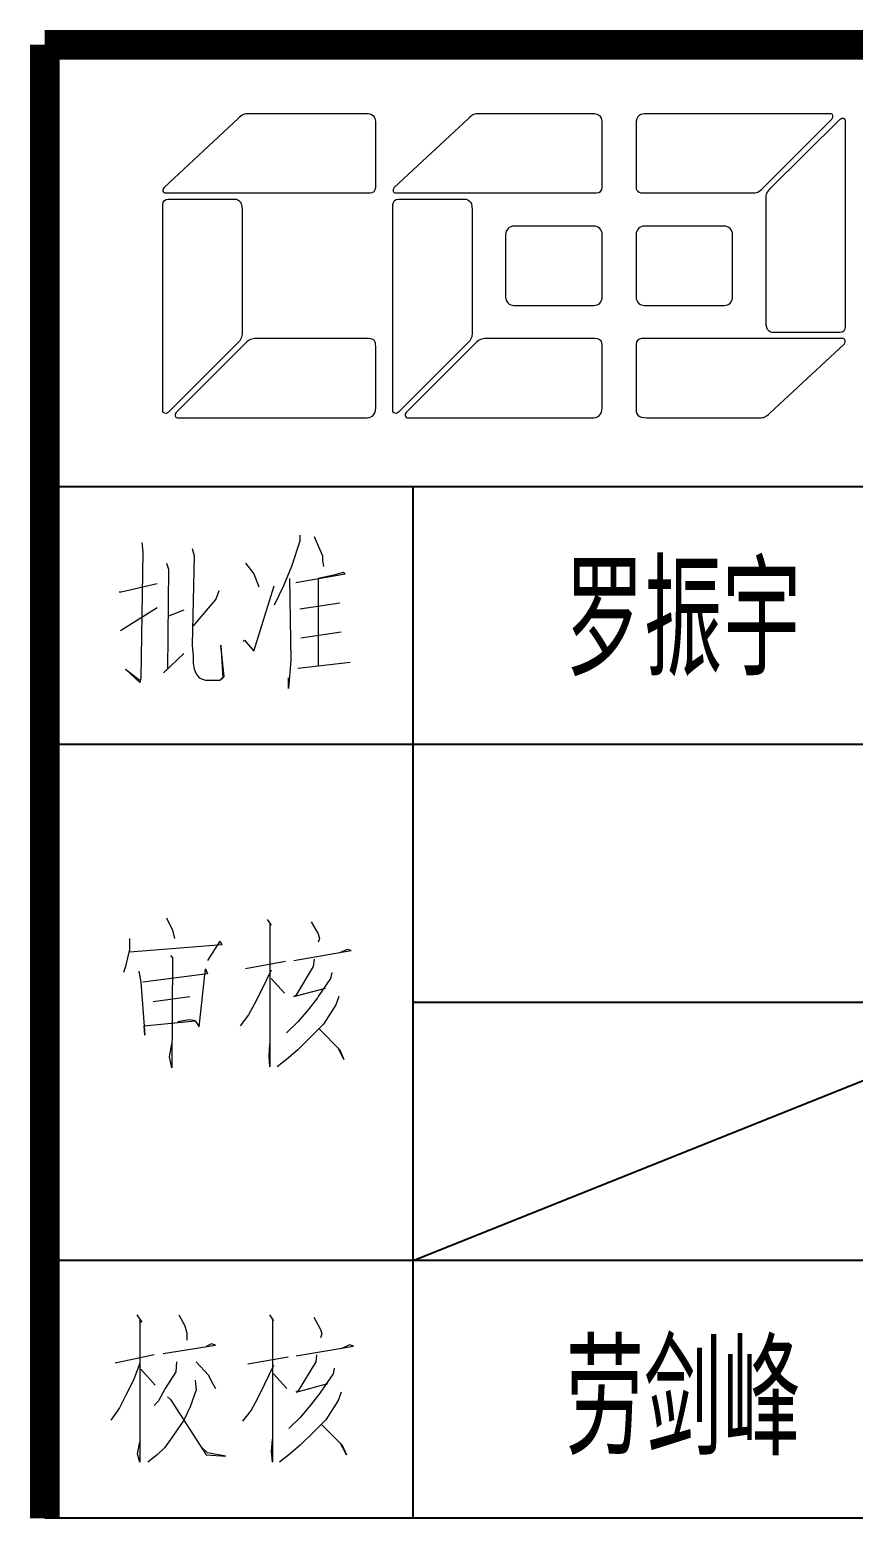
# Model space of a CAD drawing. Header units: millimetres. Extents: x 172649 to 472543, y 238332 to 449264.
# Drawn here: x 269886 to 272123, y 274182 to 278262 of the extents above; entities that cross this region are included whole.
import ezdxf

# ---------------------------------------------------------------- set-up
doc = ezdxf.new("R2010")
doc.units = ezdxf.units.MM
doc.header["$LTSCALE"] = 1000
doc.layers.add('PUB_HATCH', color=8, linetype='Continuous')
doc.layers.add('PUB_TEXT', color=7, linetype='Continuous')
doc.styles.add('HZ', font='geditxt.shx', dxfattribs={"width": 0.75, "bigfont": 'hzfs_1.shx'})

# ---------------------------------------------------------------- blocks, each defined once
blk = doc.blocks.new('LOGO_CEEC_2014')
at = {"lineweight": 0}
for points in [[(8.984, 8.126), (8.984, 8.044), (8.916, 7.977), (8.831, 7.977), (8.831, 7.977), (3.261, 7.977), (3.261, 7.977), (3.216, 7.977), (3.17, 8.06), (3.237, 8.126), (3.237, 8.126), (5.253, 10.002), (5.253, 10.002), (5.352, 10.103), (5.423, 10.128), (5.545, 10.128), (5.545, 10.128), (8.693, 10.128), (8.693, 10.128), (8.955, 10.128), (8.984, 10.01), (8.984, 9.866), (8.984, 9.866), (8.984, 8.126), (8.984, 8.126)], [(15.131, 8.126), (15.131, 8.044), (15.063, 7.977), (14.981, 7.977), (14.981, 7.977), (9.506, 7.977), (9.506, 7.977), (9.462, 7.977), (9.418, 8.06), (9.484, 8.126), (9.484, 8.126), (11.499, 10.002), (11.499, 10.002), (11.599, 10.103), (11.672, 10.128), (11.79, 10.128), (11.79, 10.128), (14.842, 10.128), (14.842, 10.128), (15.105, 10.128), (15.131, 10.01), (15.131, 9.866), (15.131, 9.866), (15.131, 8.126), (15.131, 8.126)], [(16.049, 9.845), (16.049, 10.089), (16.19, 10.128), (16.333, 10.128), (16.333, 10.128), (21.343, 10.128), (21.343, 10.128), (21.385, 10.128), (21.431, 10.045), (21.367, 9.981), (21.367, 9.981), (19.487, 8.102), (19.487, 8.102), (19.392, 8.002), (19.318, 7.977), (19.198, 7.977), (19.198, 7.977), (16.248, 7.977), (16.248, 7.977), (16.043, 7.977), (16.049, 8.095), (16.049, 8.24), (16.049, 8.24), (16.049, 9.845), (16.049, 9.845)], [(21.584, 4.185), (21.665, 4.185), (21.731, 4.253), (21.731, 4.336), (21.731, 4.336), (21.731, 9.953), (21.731, 9.953), (21.731, 9.997), (21.648, 10.042), (21.584, 9.976), (21.584, 9.976), (19.704, 8.105), (19.704, 8.105), (19.604, 8.005), (19.578, 7.935), (19.578, 7.815), (19.578, 7.815), (19.578, 4.478), (19.578, 4.478), (19.578, 4.213), (19.696, 4.185), (19.843, 4.185), (19.843, 4.185), (21.584, 4.185), (21.584, 4.185)], [(3.355, 7.813), (3.272, 7.813), (3.203, 7.746), (3.203, 7.664), (3.203, 7.664), (3.203, 2.048), (3.203, 2.048), (3.203, 2.004), (3.289, 1.958), (3.355, 2.023), (3.355, 2.023), (5.229, 3.896), (5.229, 3.896), (5.329, 3.995), (5.356, 4.067), (5.356, 4.185), (5.356, 4.185), (5.356, 7.523), (5.356, 7.523), (5.356, 7.787), (5.237, 7.813), (5.092, 7.813), (5.092, 7.813), (3.355, 7.813), (3.355, 7.813)], [(9.6, 7.813), (9.518, 7.813), (9.45, 7.746), (9.45, 7.664), (9.45, 7.664), (9.45, 2.048), (9.45, 2.048), (9.45, 2.004), (9.533, 1.958), (9.6, 2.023), (9.6, 2.023), (11.478, 3.896), (11.478, 3.896), (11.576, 3.995), (11.601, 4.067), (11.601, 4.185), (11.601, 4.185), (11.601, 7.523), (11.601, 7.523), (11.601, 7.787), (11.483, 7.813), (11.339, 7.813), (11.339, 7.813), (9.6, 7.813), (9.6, 7.813)], [(15.131, 5.152), (15.131, 5.025), (15.028, 4.923), (14.902, 4.923), (14.902, 4.923), (12.737, 4.923), (12.737, 4.923), (12.611, 4.923), (12.508, 5.025), (12.508, 5.152), (12.508, 5.152), (12.508, 6.847), (12.508, 6.847), (12.508, 6.974), (12.611, 7.077), (12.737, 7.077), (12.737, 7.077), (14.902, 7.077), (14.902, 7.077), (15.028, 7.077), (15.131, 6.974), (15.131, 6.847), (15.131, 6.847), (15.131, 5.152), (15.131, 5.152)], [(18.672, 5.152), (18.672, 5.025), (18.566, 4.923), (18.443, 4.923), (18.443, 4.923), (16.28, 4.923), (16.28, 4.923), (16.153, 4.923), (16.049, 5.025), (16.049, 5.152), (16.049, 5.152), (16.049, 6.847), (16.049, 6.847), (16.049, 6.974), (16.153, 7.077), (16.28, 7.077), (16.28, 7.077), (18.443, 7.077), (18.443, 7.077), (18.566, 7.077), (18.672, 6.974), (18.672, 6.847), (18.672, 6.847), (18.672, 5.152), (18.672, 5.152)], [(8.984, 2.156), (8.984, 1.911), (8.843, 1.872), (8.701, 1.872), (8.701, 1.872), (3.591, 1.872), (3.591, 1.872), (3.551, 1.872), (3.503, 1.957), (3.566, 2.02), (3.566, 2.02), (5.447, 3.898), (5.447, 3.898), (5.545, 3.995), (5.614, 4.024), (5.736, 4.024), (5.736, 4.024), (8.785, 4.024), (8.785, 4.024), (8.988, 4.024), (8.984, 3.905), (8.984, 3.76), (8.984, 3.76), (8.984, 2.156), (8.984, 2.156)], [(15.131, 2.156), (15.131, 1.911), (14.992, 1.872), (14.848, 1.872), (14.848, 1.872), (9.839, 1.872), (9.839, 1.872), (9.796, 1.872), (9.749, 1.957), (9.813, 2.02), (9.813, 2.02), (11.692, 3.898), (11.692, 3.898), (11.79, 3.995), (11.862, 4.024), (11.984, 4.024), (11.984, 4.024), (14.934, 4.024), (14.934, 4.024), (15.139, 4.024), (15.131, 3.905), (15.131, 3.76), (15.131, 3.76), (15.131, 2.156), (15.131, 2.156)], [(16.049, 3.874), (16.049, 3.957), (16.12, 4.024), (16.199, 4.024), (16.199, 4.024), (21.676, 4.024), (21.676, 4.024), (21.718, 4.024), (21.763, 3.94), (21.698, 3.874), (21.698, 3.874), (19.68, 1.998), (19.68, 1.998), (19.58, 1.898), (19.509, 1.872), (19.392, 1.872), (19.392, 1.872), (16.343, 1.872), (16.343, 1.872), (16.077, 1.872), (16.049, 1.989), (16.049, 2.135), (16.049, 2.135), (16.049, 3.874), (16.049, 3.874)]]:
    blk.add_open_spline(points, degree=3, knots=[0, 0, 0, 0, 1, 1, 1, 2, 2, 2, 3, 3, 3, 4, 4, 4, 5, 5, 5, 6, 6, 6, 7, 7, 7, 8, 8, 8, 8], dxfattribs=at)

msp = doc.modelspace()

# ---------------------------------------------------------------- linework, layer by layer
at = {"color": 2}
for p, q in [((287926.5, 277022), (269926.5, 277022)), ((270926.5, 274222), (270926.5, 277022)), ((278926.5, 276322), (269926.5, 276322)), ((287926.5, 275622), (270926.5, 275622)), ((287926.5, 274922), (269926.5, 274922))]:
    msp.add_line(p, q, dxfattribs=at)
at = {"color": 7}
msp.add_line((287926.5, 274222), (269926.5, 274222), dxfattribs=at)
at = {"color": 2, "const_width": 80}
for points in [[(269926.5, 278222), (287926.5, 278222)], [(269926.5, 274222), (269926.5, 278222)]]:
    msp.add_lwpolyline(points, dxfattribs=at)
at = {"color": 7, "lineweight": 0}
for points in [[(270189.6, 276870.8), (270192.7, 276844.9), (270187.2, 276503.8), (270184.1, 276490.5), (270145.7, 276526.6), (270184.1, 276497.5)], [(270618.6, 276890.4), (270618.6, 276874.7), (270596.6, 276805.7), (270574.6, 276753.2), (270549.5, 276700.7)], [(270657.8, 276887.3), (270680.5, 276834.8), (270680.5, 276822.2), (270682.9, 276805.7)], [(270326.8, 276854.4), (270332.3, 276834.8), (270326.8, 276592.4), (270329.2, 276562.6), (270329.2, 276543), (270332.3, 276526.6), (270337.8, 276514), (270345.7, 276503.8), (270351.9, 276500.7), (270362.9, 276497.5), (270373.9, 276497.5), (270401.3, 276497.5), (270410, 276503.8), (270413.1, 276507), (270404.5, 276592.4), (270410, 276503.8), (270404.5, 276500.7)], [(270257, 276815.1), (270262.5, 276798.7), (270259.4, 276526.6), (270248.4, 276517.2), (270304.1, 276569.7)], [(270471.1, 276815.1), (270493.9, 276786.1), (270507.2, 276750.1)], [(270607.6, 276762.6), (270741.7, 276786.1), (270736.2, 276789.3), (270711.1, 276782.2), (270668.7, 276772.8), (270668.7, 276536.8)], [(270128.4, 276736.7), (270133.9, 276736.7), (270231.9, 276759.5)], [(270465.6, 276601.8), (270468.8, 276605.8), (270493.9, 276576), (270549.5, 276753.2)], [(270591.1, 276772.8), (270594.2, 276550.1), (270591.1, 276507), (270588, 276474), (270588, 276503.8)], [(270399, 276739.9), (270390.4, 276717.1), (270329.2, 276645)], [(270618.6, 276690.5), (270727.6, 276706.9)], [(270131.6, 276631.6), (270231.9, 276694.4)], [(270304.1, 276687.3), (270262.5, 276670.9)], [(270621.7, 276612), (270730.7, 276628.5)], [(270613.1, 276529.7), (270755.8, 276546.2)], [(270257, 275851.4), (270273.5, 275818.4), (270279, 275795.7)], [(270529.9, 275847.4), (270540.9, 275831.8), (270537.8, 275834.9), (270537.8, 275447.5), (270535.4, 275477.3), (270537.8, 275510.2)], [(270649.9, 275841.2), (270668.7, 275808.2), (270671.9, 275795.7), (270668.7, 275785.5)], [(270156.7, 275795.7), (270156.7, 275765.9), (270151.2, 275743.1), (270145.7, 275719.6), (270140.2, 275703.2)], [(270156.7, 275759.6), (270407.6, 275779.2), (270401.3, 275788.6), (270368.4, 275736.1)], [(270268, 275749.4), (270273.5, 275743.1), (270271.2, 275444.4), (270264.9, 275474.2), (270271.2, 275510.2)], [(270580.1, 275733), (270471.1, 275713.3)], [(270602.1, 275736.1), (270758.1, 275762.8), (270747.2, 275765.9), (270724.4, 275755.7)], [(270657.8, 275739.2), (270655.4, 275719.6), (270607.6, 275641.2), (270602.1, 275638.1), (270688.4, 275660.8)], [(270181.8, 275707.1), (270187.2, 275677.3), (270198.2, 275533), (270195.9, 275558.9), (270334.7, 275572.2), (270318.2, 275575.3), (270287.6, 275569.1)], [(270334.7, 275572.2), (270345.7, 275555.7), (270362.9, 275713.3), (270368.4, 275700), (270192.7, 275677.3)], [(270540.9, 275710.2), (270515.8, 275657.7), (270496.2, 275618.5), (270479.8, 275588.7), (270457, 275558.9)], [(270540.9, 275687.5), (270577, 275647.5)], [(270705.6, 275703.2), (270702.5, 275687.5), (270668.7, 275638.1), (270666.4, 275634.9), (270641.3, 275602), (270613.1, 275569.1), (270582.5, 275539.3)], [(270221, 275624.7), (270320.6, 275638.1)], [(270724.4, 275638.1), (270716.6, 275615.3), (270682.9, 275562.8), (270649.9, 275529.8), (270613.1, 275493.8), (270582.5, 275467.1), (270557.4, 275447.5)], [(270671.9, 275549.5), (270727.6, 275493.8), (270738.5, 275467.1), (270722.1, 275500)], [(270176, 274773.9), (270190.1, 274754.3), (270184.6, 274760.6), (270184.6, 274374), (270178.3, 274396.7), (270184.6, 274429.6)], [(270290.5, 274773.9), (270306.9, 274744.1), (270312.4, 274724.5), (270312.4, 274704.9)], [(270536.5, 274773.9), (270547.5, 274758.2), (270544.4, 274761.4), (270544.4, 274374), (270542, 274403.8), (270544.4, 274436.7)], [(270656.5, 274767.6), (270675.3, 274734.7), (270678.5, 274722.1), (270675.3, 274712)], [(270248.1, 274668.8), (270390.1, 274691.6), (270379.1, 274695.5), (270365, 274688.4)], [(270608.7, 274662.5), (270764.7, 274689.2), (270753.7, 274692.3), (270731, 274682.2)], [(270184.6, 274642.9), (270167.4, 274596.7), (270147.7, 274557.5), (270128.9, 274521.4), (270106.2, 274488.5)], [(270223, 274665.7), (270117.2, 274642.9)], [(270187, 274626.5), (270226.2, 274583.3)], [(270284.2, 274646.1), (270281.8, 274619.4), (270253.6, 274573.9), (270234.8, 274541), (270223, 274527.7)], [(270337.5, 274646.1), (270371.2, 274610), (270379.1, 274593.5), (270390.1, 274573.9)], [(270547.5, 274636.7), (270522.4, 274584.1), (270502.8, 274544.9), (270486.3, 274515.1), (270463.6, 274485.3)], [(270586.7, 274659.4), (270477.7, 274639.8)], [(270712.2, 274629.6), (270709, 274613.9), (270675.3, 274564.5), (270673, 274561.4), (270647.9, 274528.4), (270619.6, 274495.5), (270589.1, 274465.7)], [(270664.3, 274665.7), (270662, 274646.1), (270614.2, 274567.7), (270608.7, 274564.5), (270694.9, 274587.3)], [(270334.4, 274596.7), (270337.5, 274570.8), (270321.1, 274524.5), (270303.8, 274488.5), (270284.2, 274459.4), (270267.7, 274435.9), (270251.3, 274413.2), (270231.7, 274393.6), (270206.6, 274374)], [(270547.5, 274613.9), (270583.6, 274573.9)], [(270259.9, 274551.2), (270267.7, 274544.1), (270365, 274393.6), (270418.3, 274390.4), (270368.1, 274399.8), (270354, 274413.2)], [(270731, 274564.5), (270723.2, 274541.8), (270689.4, 274489.2), (270656.5, 274456.3), (270619.6, 274420.2), (270589.1, 274393.6), (270564, 274374)], [(270678.5, 274475.9), (270734.1, 274420.2), (270745.1, 274393.6), (270728.6, 274426.5)]]:
    msp.add_lwpolyline(points, dxfattribs=at)
at = {"layer": 'PUB_HATCH'}
msp.add_line((270926.5, 274922), (274426.5, 276322), dxfattribs=at)

# ---------------------------------------------------------------- block references
at = {"xscale": 100, "yscale": 100, "zscale": 100}
msp.add_blockref('LOGO_CEEC_2014', (269926.5, 277022), dxfattribs=at)

# ---------------------------------------------------------------- texts
at = {"layer": 'PUB_TEXT', "style": 'HZ', "width": 0.7}
for s, p in [('罗振宇', (271340.1, 276508.4)), ('劳剑峰', (271340.1, 274392.9))]:
    msp.add_text(s, height=304.25, dxfattribs=at).set_placement(p)

doc.saveas('drawing.dxf')
